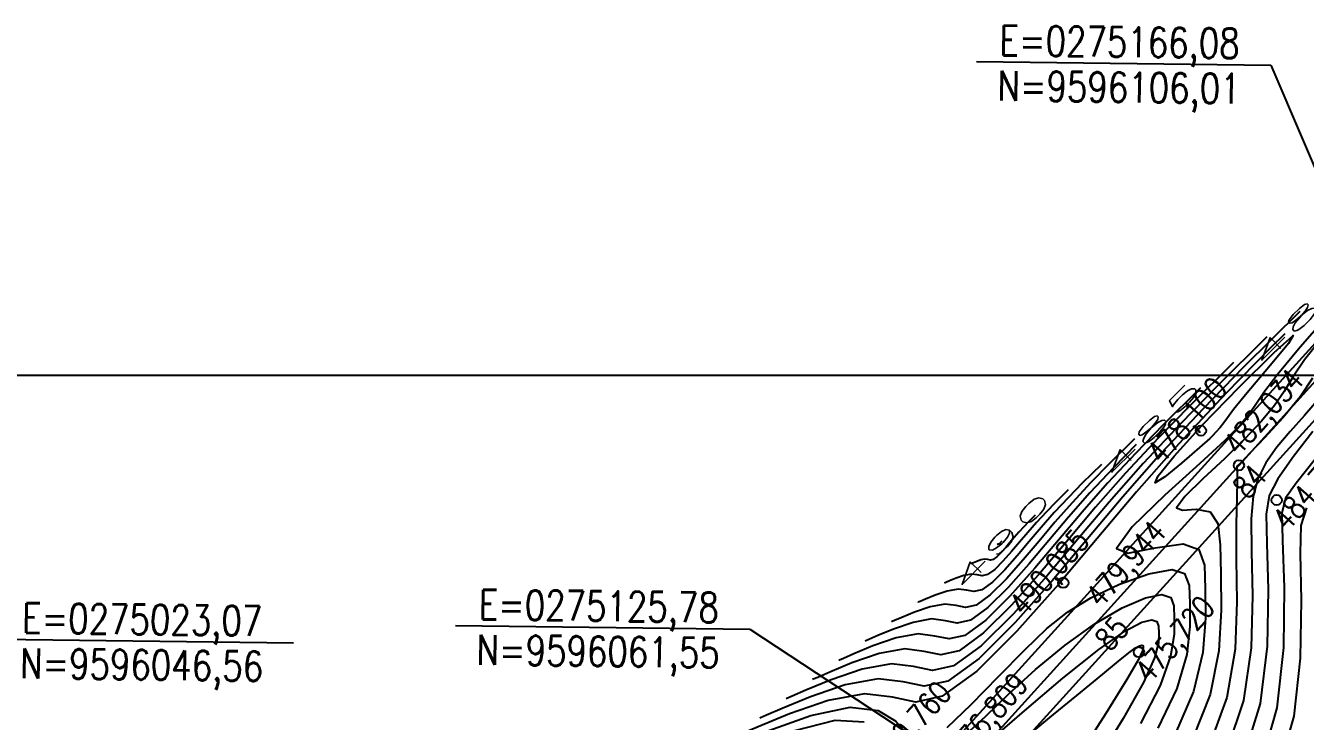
# Model space of a CAD drawing. Header units: millimetres. Extents: x 276147 to 291056, y 9594849 to 9609891.
# Drawn here: x 283319.5 to 283444.2, y 9607259.2 to 9607327 of the extents above; entities that cross this region are included whole.
import ezdxf
from ezdxf.enums import TextEntityAlignment as Align

# ---------------------------------------------------------------- set-up
doc = ezdxf.new("R2010")
doc.units = ezdxf.units.MM
doc.header["$LTSCALE"] = 10
doc.linetypes.add('CONTINUO', pattern=[0])
for name, color, linetype in [('Curvas mestras', 30, 'Continuous'), ('Curvas simples', 9, 'Continuous'), ('Curvas texto', 2, 'Continuous'), ('LINHA02', 8, 'Continuous'), ('TEXTO-PAPEL', 7, 'Continuous'), ('TEXTO02', 3, 'Continuous'), ('Top_malha_coord', 8, 'Continuous')]:
    doc.layers.add(name, color=color, linetype=linetype)
doc.styles.add('ROMANS', font='romans.shx', dxfattribs={"width": 0.8, "height": 4})
doc.styles.add('SIMPLEX', font='simplex', dxfattribs={"height": 0.2})

# ---------------------------------------------------------------- blocks, each defined once
blk = doc.blocks.new('Curvas')
at = {"layer": 'Curvas mestras', "linetype": 'CONTINUO'}
for points in [[(275160.118658, 9596091.844456, 485), (275158.256299, 9596089.473924, 485), (275157.212544, 9596087.998529, 485), (275156.853192, 9596086.542154, 485), (275156.901988, 9596083.907142, 485), (275157.069317, 9596079.289257, 485), (275157.012121, 9596073.457962, 485), (275156.373984, 9596067.576142, 485), (275154.955401, 9596062.622382, 485), (275153.184518, 9596058.838074, 485), (275151.646394, 9596056.280313, 485), (275150.783143, 9596054.925361, 485), (275150.465103, 9596054.426168, 485), (275150.419668, 9596054.354854, 485)], [(275161.210203, 9596105.643999, 480), (275158.635019, 9596102.715575, 480), (275156.448907, 9596100.086539, 480), (275155.090325, 9596098.287823, 480), (275154.307097, 9596097.116756, 480), (275153.674389, 9596096.187263, 480), (275152.78291, 9596095.127514, 480), (275151.285551, 9596093.622667, 480), (275148.850751, 9596091.372124, 480), (275145.447212, 9596088.295539, 480), (275142.244699, 9596085.193572, 480), (275140.713244, 9596083.087134, 480), (275141.81831, 9596082.649498, 480), (275144.507081, 9596083.163373, 480), (275147.222173, 9596083.563832, 480), (275148.755608, 9596082.998448, 480), (275149.297029, 9596081.46481, 480), (275149.385484, 9596079.173009, 480), (275149.408497, 9596076.307613, 480), (275149.1475, 9596072.951092, 480), (275148.232398, 9596069.160389, 480), (275146.465418, 9596065.088263, 480)], [(275157.137087, 9596104.02115, 480), (275155.745815, 9596102.636434, 480), (275151.357223, 9596098.160341, 480), (275146.793247, 9596093.303389, 480), (275142.667392, 9596088.614873, 480), (275138.85069, 9596084.082502, 480), (275135.028553, 9596079.55359, 480), (275131.010898, 9596075.032279, 480), (275127.105659, 9596071.150024, 480), (275123.745271, 9596068.695109, 480), (275121.173897, 9596068.128811, 480), (275118.88259, 9596068.604376, 480), (275116.174129, 9596068.948043, 480), (275112.618684, 9596068.292584, 480), (275108.85599, 9596066.996911, 480), (275105.793172, 9596065.726468, 480), (275104.096891, 9596064.997422, 480), (275103.471945, 9596064.728826, 480), (275103.382667, 9596064.690455, 480)], [(275142.639808, 9596093.216784, 485), (275140.427018, 9596090.959875, 485), (275138.125797, 9596088.510931, 485), (275136.045482, 9596086.146914, 485), (275134.121047, 9596083.861628, 485), (275132.193871, 9596081.578087, 485), (275130.168113, 9596079.298378, 485), (275128.199036, 9596077.34089, 485), (275126.504681, 9596076.103087, 485), (275125.208157, 9596075.817551, 485), (275124.052848, 9596076.057338, 485), (275122.687204, 9596076.230619, 485), (275120.894498, 9596075.900128, 485), (275118.997294, 9596075.246831, 485), (275117.452977, 9596074.606256, 485), (275116.597689, 9596074.23866, 485), (275116.282582, 9596074.103231, 485), (275116.237567, 9596074.083883, 485)], [(275129.533802, 9596083.797134, 490), (275129.496813, 9596083.759408, 490), (275129.458347, 9596083.718472, 490), (275129.423572, 9596083.678955, 490), (275129.391404, 9596083.640755, 490), (275129.35919, 9596083.602584, 490), (275129.325327, 9596083.564476, 490), (275129.292413, 9596083.531755, 490), (275129.26409, 9596083.511064, 490), (275129.242418, 9596083.506291, 490), (275129.223106, 9596083.5103, 490), (275129.200278, 9596083.513196, 490), (275129.170311, 9596083.507672, 490), (275129.138598, 9596083.496751, 490), (275129.112783, 9596083.486044, 490), (275129.098486, 9596083.479899, 490), (275129.093219, 9596083.477635, 490), (275129.092467, 9596083.477312, 490)]]:
    blk.add_polyline3d(points, dxfattribs=at)
at = {"layer": 'Curvas simples', "linetype": 'CONTINUO'}
for points in [[(275159.246351, 9596087.052424, 486), (275158.692776, 9596085.344986, 486), (275158.621235, 9596082.62095, 486), (275158.722711, 9596078.076556, 486), (275158.645597, 9596072.423286, 486), (275158.02764, 9596066.751429, 486), (275156.660906, 9596061.978727, 486), (275154.954748, 9596058.332735, 486), (275153.472842, 9596055.868459, 486), (275152.641142, 9596054.56303, 486), (275152.334726, 9596054.082083, 486), (275152.290953, 9596054.013376, 486)], [(275160.47833, 9596097.706732, 483), (275159.072722, 9596096.071816, 483), (275157.663037, 9596094.496768, 483), (275156.374502, 9596092.966941, 483), (275155.293917, 9596091.445518, 483), (275154.498473, 9596089.890137, 483), (275154.039295, 9596088.193417, 483), (275153.863242, 9596085.987899, 483), (275153.891105, 9596082.841104, 483), (275153.995816, 9596078.500246, 483), (275153.858858, 9596073.431308, 483), (275153.113851, 9596068.279964, 483), (275151.558371, 9596063.629512, 483), (275149.645807, 9596059.81373, 483), (275147.993499, 9596057.10402, 483), (275147.067144, 9596055.650021, 483), (275146.725856, 9596055.114338, 483), (275146.6771, 9596055.037812, 483)], [(275159.870611, 9596094.486098, 484), (275157.997284, 9596092.062511, 484), (275156.469478, 9596089.898595, 484), (275155.614237, 9596088.25258, 484), (275155.321073, 9596086.453707, 484), (275155.370121, 9596083.598969, 484), (275155.51815, 9596079.093395, 484), (275155.428464, 9596073.574164, 484), (275154.741002, 9596067.986489, 484), (275153.256022, 9596063.143261, 484), (275151.415054, 9596059.328066, 484), (275149.819946, 9596056.692166, 484), (275148.925144, 9596055.287691, 484), (275148.595479, 9596054.770253, 484), (275148.548384, 9596054.696333, 484)], [(275159.821372, 9596099.680699, 482), (275158.621114, 9596097.885434, 482), (275156.976637, 9596095.872018, 482), (275155.200927, 9596093.916116, 482), (275153.72582, 9596092.371853, 482), (275152.873405, 9596091.493661, 482), (275152.526786, 9596091.137212, 482), (275152.459317, 9596091.058487, 482), (275152.475439, 9596091.00339, 482), (275152.503937, 9596090.677509, 482), (275152.504679, 9596089.776355, 482), (275152.455011, 9596088.050383, 482), (275152.402189, 9596085.469843, 482), (275152.410943, 9596082.059929, 482), (275152.473143, 9596077.90019, 482), (275152.289209, 9596073.287588, 482), (275151.4867, 9596068.573439, 482), (275149.86072, 9596064.115762, 482), (275147.876559, 9596060.299393, 482), (275146.167051, 9596057.515873, 482), (275145.209145, 9596056.012352, 482), (275144.856232, 9596055.458423, 482), (275144.805816, 9596055.37929, 482)], [(275160.726017, 9596103.56965, 481), (275159.053333, 9596101.467193, 481), (275157.915077, 9596099.791895, 481), (275157.064235, 9596098.398728, 481), (275156.147751, 9596097.036348, 481), (275154.879773, 9596095.499766, 481), (275153.243239, 9596093.769392, 481), (275151.288285, 9596091.871989, 481), (275149.160308, 9596089.8946, 481), (275147.385742, 9596088.165392, 481), (275146.586281, 9596087.072811, 481), (275147.146875, 9596086.826444, 481), (275148.505509, 9596086.920441, 481), (275149.863426, 9596086.670093, 481), (275150.60531, 9596085.524416, 481), (275150.849609, 9596083.467326, 481), (275150.898213, 9596080.616469, 481), (275150.94082, 9596077.103902, 481), (275150.718355, 9596073.11934, 481), (275149.859549, 9596068.866914, 481), (275148.163069, 9596064.602013, 481)], [(275158.596814, 9596106.198915, 481), (275153.124613, 9596100.752504, 481), (275149.171182, 9596096.720248, 481), (275145.059757, 9596092.344898, 481), (275141.34301, 9596088.121281, 481), (275137.904761, 9596084.038327, 481), (275134.461617, 9596079.958489, 481), (275130.842341, 9596075.885499, 481), (275127.324334, 9596072.388197, 481), (275124.297153, 9596070.176705, 481), (275121.980749, 9596069.666559, 481), (275119.916642, 9596070.094969, 481), (275117.476744, 9596070.404558, 481), (275114.273847, 9596069.814093, 481), (275110.88425, 9596068.646895, 481), (275108.125133, 9596067.502425, 481), (275106.59705, 9596066.84567, 481), (275106.034073, 9596066.603707, 481), (275105.953647, 9596066.569141, 481)], [(275155.373279, 9596103.71549, 482), (275150.503412, 9596098.868574, 482), (275146.985141, 9596095.280155, 482), (275143.326267, 9596091.386406, 482), (275140.018628, 9596087.627689, 482), (275136.958833, 9596083.994152, 482), (275133.89468, 9596080.363389, 482), (275130.673784, 9596076.738718, 482), (275127.54301, 9596073.62637, 482), (275124.849035, 9596071.6583, 482), (275122.787601, 9596071.204307, 482), (275120.950693, 9596071.585561, 482), (275118.779359, 9596071.861073, 482), (275115.92901, 9596071.335602, 482), (275112.912511, 9596070.296879, 482), (275110.457094, 9596069.278383, 482), (275109.09721, 9596068.693917, 482), (275108.5962, 9596068.478588, 482), (275108.524627, 9596068.447826, 482)], [(275152.149744, 9596101.232065, 483), (275147.882211, 9596096.984644, 483), (275144.7991, 9596093.840061, 483), (275141.592777, 9596090.427914, 483), (275138.694246, 9596087.134098, 483), (275136.012904, 9596083.949978, 483), (275133.327744, 9596080.768288, 483), (275130.505227, 9596077.591938, 483), (275127.761685, 9596074.864543, 483), (275125.400917, 9596073.139896, 483), (275123.594453, 9596072.742055, 483), (275121.984745, 9596073.076153, 483), (275120.081974, 9596073.317589, 483), (275117.584172, 9596072.85711, 483), (275114.940772, 9596071.946863, 483), (275112.789055, 9596071.054341, 483), (275111.59737, 9596070.542165, 483), (275111.158327, 9596070.353469, 483), (275111.095607, 9596070.326512, 483)], [(275148.926209, 9596098.748641, 484), (275145.26101, 9596095.100714, 484), (275142.613059, 9596092.399968, 484), (275139.859287, 9596089.469422, 484), (275137.369864, 9596086.640506, 484), (275135.066975, 9596083.905803, 484), (275132.760808, 9596081.173187, 484), (275130.33667, 9596078.445158, 484), (275127.98036, 9596076.102716, 484), (275125.952799, 9596074.621491, 484), (275124.401305, 9596074.279803, 484), (275123.018796, 9596074.566746, 484), (275121.384589, 9596074.774104, 484), (275119.239335, 9596074.378619, 484), (275116.969033, 9596073.596847, 484), (275115.121016, 9596072.830298, 484), (275114.097529, 9596072.390413, 484), (275113.720455, 9596072.22835, 484), (275113.666587, 9596072.205198, 484)], [(275142.47914, 9596093.781791, 486), (275140.018607, 9596091.332854, 486), (275138.240977, 9596089.519781, 486), (275136.392307, 9596087.552439, 486), (275134.7211, 9596085.653322, 486), (275133.175118, 9596083.817454, 486), (275131.626935, 9596081.982986, 486), (275129.999556, 9596080.151597, 486), (275128.417711, 9596078.579063, 486), (275127.056563, 9596077.584682, 486), (275126.015009, 9596077.355299, 486), (275125.086899, 9596077.54793, 486), (275123.989818, 9596077.687135, 486), (275122.54966, 9596077.421637, 486), (275121.025555, 9596076.896815, 486), (275119.784939, 9596076.382213, 486), (275119.097848, 9596076.086908, 486), (275118.84471, 9596075.978111, 486), (275118.808547, 9596075.962569, 486)], [(275139.255605, 9596091.298366, 487), (275137.397406, 9596089.448924, 487), (275136.054936, 9596088.079688, 487), (275134.658817, 9596086.593947, 487), (275133.396718, 9596085.159731, 487), (275132.22919, 9596083.773279, 487), (275131.059999, 9596082.387885, 487), (275129.830999, 9596081.004817, 487), (275128.636386, 9596079.817236, 487), (275127.608444, 9596079.066278, 487), (275126.821861, 9596078.893047, 487), (275126.120951, 9596079.038523, 487), (275125.292433, 9596079.14365, 487), (275124.204823, 9596078.943145, 487), (275123.053815, 9596078.546799, 487), (275122.1169, 9596078.158171, 487), (275121.598008, 9596077.935156, 487), (275121.406837, 9596077.852992, 487), (275121.379527, 9596077.841255, 487)], [(275136.03207, 9596088.814941, 488), (275134.776205, 9596087.564994, 488), (275133.868895, 9596086.639595, 488), (275132.925327, 9596085.635455, 488), (275132.072336, 9596084.666139, 488), (275131.283261, 9596083.729104, 488), (275130.493062, 9596082.792785, 488), (275129.662442, 9596081.858037, 488), (275128.855062, 9596081.055409, 488), (275128.160326, 9596080.547873, 488), (275127.628713, 9596080.430795, 488), (275127.155003, 9596080.529115, 488), (275126.595048, 9596080.600166, 488), (275125.859986, 9596080.464654, 488), (275125.082076, 9596080.196783, 488), (275124.448861, 9596079.934128, 488), (275124.098167, 9596079.783404, 488), (275123.968964, 9596079.727873, 488), (275123.950507, 9596079.71994, 488)], [(275132.808535, 9596086.331516, 489), (275132.155003, 9596085.681064, 489), (275131.682854, 9596085.199501, 489), (275131.191837, 9596084.676964, 489), (275130.747954, 9596084.172547, 489), (275130.337333, 9596083.68493, 489), (275129.926126, 9596083.197684, 489), (275129.493884, 9596082.711257, 489), (275129.073737, 9596082.293582, 489), (275128.712208, 9596082.029469, 489), (275128.435566, 9596081.968543, 489), (275128.189054, 9596082.019707, 489), (275127.897663, 9596082.056681, 489), (275127.515148, 9596081.986163, 489), (275127.110337, 9596081.846767, 489), (275126.780822, 9596081.710086, 489), (275126.598327, 9596081.631651, 489), (275126.531092, 9596081.602754, 489), (275126.521487, 9596081.598626, 489)], [(275106.823642, 9596065.352029, 479), (275110.930828, 9596066.811889, 479), (275114.761174, 9596067.629273, 479), (275117.507102, 9596067.32102, 479), (275119.217096, 9596066.274596, 479), (275120.153656, 9596065.095124, 479)], [(275124.230668, 9596065.653421, 479), (275126.559173, 9596067.901344, 479), (275129.223718, 9596070.623431, 479), (275131.780414, 9596073.23591, 479), (275133.928302, 9596075.292275, 479), (275135.938131, 9596076.895089, 479), (275138.223577, 9596078.284181, 479), (275141.023259, 9596079.606764, 479), (275143.875567, 9596080.639587, 479), (275146.143837, 9596081.066783, 479), (275147.368993, 9596080.652988, 479), (275147.802334, 9596079.484856, 479), (275147.872754, 9596077.729549, 479), (275147.876174, 9596075.511325, 479), (275147.576645, 9596072.782843, 479), (275146.605247, 9596069.453864, 479), (275144.767767, 9596065.574514, 479)], [(275109.232648, 9596065.344082, 478), (275113.313375, 9596066.354003, 478), (275116.1338, 9596066.222898, 478)], [(275126.032487, 9596064.982627, 478), (275127.974549, 9596066.774958, 478), (275130.206472, 9596068.908176, 478), (275132.841616, 9596071.292542, 478), (275135.719449, 9596073.676771, 478), (275138.610962, 9596075.769199, 478), (275141.290135, 9596077.323597, 478), (275143.54291, 9596078.275497, 478), (275145.158216, 9596078.605873, 478), (275146.009849, 9596078.318235, 478), (275146.311074, 9596077.506242, 478), (275146.360024, 9596076.286089, 478), (275146.343852, 9596074.715036, 478), (275146.005791, 9596072.614595, 478), (275144.978096, 9596069.747339, 478), (275143.070116, 9596066.060764, 478)], [(275128.632529, 9596064.580442, 477), (275131.754931, 9596067.292808, 477), (275135.500768, 9596070.458454, 477), (275138.998347, 9596073.254217, 477), (275141.557012, 9596075.040429, 477), (275143.210253, 9596075.911407, 477), (275144.172595, 9596076.144964, 477), (275144.650704, 9596075.983483, 477), (275144.819813, 9596075.527627, 477), (275144.847294, 9596074.842629, 477), (275144.811529, 9596073.918748, 477), (275144.434936, 9596072.446347, 477), (275143.350945, 9596070.040815, 477), (275141.372464, 9596066.547015, 477), (275139.030319, 9596062.727711, 477)], [(275130.759311, 9596063.729685, 476), (275134.231809, 9596066.618619, 476), (275137.209028, 9596069.050754, 476), (275139.410424, 9596070.867798, 476), (275140.922617, 9596072.126681, 476), (275141.924016, 9596072.93814, 476), (275142.575973, 9596073.408789, 476), (275142.971606, 9596073.628758, 476), (275143.186974, 9596073.684055, 476), (275143.29156, 9596073.648731, 476), (275143.328553, 9596073.549012, 476), (275143.334564, 9596073.399169, 476), (275143.279206, 9596073.122459, 476), (275142.864081, 9596072.278098, 476), (275141.723794, 9596070.33429, 476), (275139.674813, 9596067.033265, 476), (275137.261071, 9596063.213374, 476)]]:
    blk.add_polyline3d(points, dxfattribs=at)
blk.add_polyline3d([(275149.817806, 9596093.800741, 479), (275147.063283, 9596091.40824, 479), (275145.455947, 9596090.090451, 479), (275144.498861, 9596089.486765, 479), (275144.787278, 9596090.164216, 479), (275146.352832, 9596092.094447, 479), (275149.086255, 9596095.100252, 479), (275152.683933, 9596098.821827, 479), (275156.064872, 9596102.168973, 479), (275157.953734, 9596103.86889, 479), (275157.502539, 9596103.089558, 479), (275155.572754, 9596100.762058, 479), (275153.453206, 9596098.258247, 479), (275152.149639, 9596096.651119, 479), (275151.535469, 9596095.818206, 479), (275151.201026, 9596095.338177, 479), (275150.821883, 9596094.873849, 479), (275150.414563, 9596094.424634, 479), (275150.080828, 9596094.074093, 479), (275149.895739, 9596093.881734, 479), (275149.827548, 9596093.810865, 479), (275149.817806, 9596093.800741, 479)], close=True, dxfattribs=at)
at = {"layer": 'Curvas texto', "style": 'SIMPLEX', "width": 3.299405}
for s, rotation, p, p2 in [('480', 44.86467203, (275154.802125, 9596100.639027, 480), (275163.822191, 9596109.616584, 480)), ('485', 44.86467203, (275140.190284, 9596089.72064, 485), (275149.21035, 9596098.698197, 485)), ('490', 44.86467204, (275125.578444, 9596078.802253, 490), (275134.59851, 9596087.77981, 490))]:
    blk.add_text(s, height=1.5, rotation=rotation, dxfattribs=at).set_placement(p, p2, align=Align.FIT)

msp = doc.modelspace()

# ---------------------------------------------------------------- linework, layer by layer
at = {"layer": 'LINHA02'}
for p, q in [((283412.16, 9607323.47), (283440.87, 9607323.11)), ((283440.87, 9607323.11), (283451.18, 9607298.93)), ((283361.37, 9607268.5), (283390.08, 9607268.15)), ((283390.08, 9607268.15), (283410.88, 9607254.48)), ((283316.87, 9607267.19), (283345.58, 9607266.84))]:
    msp.add_line(p, q, dxfattribs=at)
at = {"layer": 'TEXTO-PAPEL', "color": 7, "linetype": 'Continuous'}
msp.add_line((283410.88, 9607254.48), (283451.18, 9607298.93), dxfattribs=at)
for centre in [(283434.06, 9607287.5), (283437.75, 9607284.12), (283441.43, 9607280.74), (283420.63, 9607272.68), (283428, 9607265.92)]:
    msp.add_circle(centre, 0.5, dxfattribs=at)
at = {"layer": 'Top_malha_coord', "color": 6}
for p, q in [((283409.32, 9607256.48), (283449.76, 9607301.09)), ((283412.5, 9607252.55), (283452.59, 9607296.77))]:
    msp.add_line(p, q, dxfattribs=at)
at = {"layer": 'Top_malha_coord'}
msp.add_line((282470.91, 9607292.92), (284285.09, 9607292.92), dxfattribs=at)

# ---------------------------------------------------------------- block references
at = {"layer": 'Top_malha_coord', "color": 6}
msp.add_blockref('Curvas', (8285.09, 11192.92), dxfattribs=at)

# ---------------------------------------------------------------- texts
at = {"style": 'ROMANS', "width": 0.8}
for s, p in [('E=0275166,08', (283414.45, 9607326.98)), ('N=9596106,01', (283414.24, 9607322.57)), ('E=0275125,78', (283363.67, 9607272.01)), ('E=0275023,07', (283319.16, 9607270.7)), ('N=9596061,55', (283363.46, 9607267.6)), ('N=9596046,56', (283318.95, 9607266.29))]:
    msp.add_text(s, height=2.9046, rotation=359.2617, dxfattribs=at).set_placement(p, align=Align.TOP_LEFT)
at = {"layer": 'TEXTO02', "style": 'ROMANS', "width": 0.8}
for s, p in [('482,034', (283436.07, 9607286.4)), ('478,100', (283428.59, 9607285.57)), ('484,780', (283440.83, 9607279.06)), ('84', (283436.97, 9607282.17)), ('490,085', (283415.16, 9607270.75)), ('479,944', (283422.64, 9607271.58)), ('475,720', (283427.4, 9607264.24)), ('85', (283423.54, 9607267.35)), ('479,760', (283401.73, 9607255.93)), ('476,809', (283409.2, 9607256.76))]:
    msp.add_text(s, height=2.207, rotation=48.5452, dxfattribs=at).set_placement(p, align=Align.TOP_LEFT)

doc.saveas('drawing.dxf')
